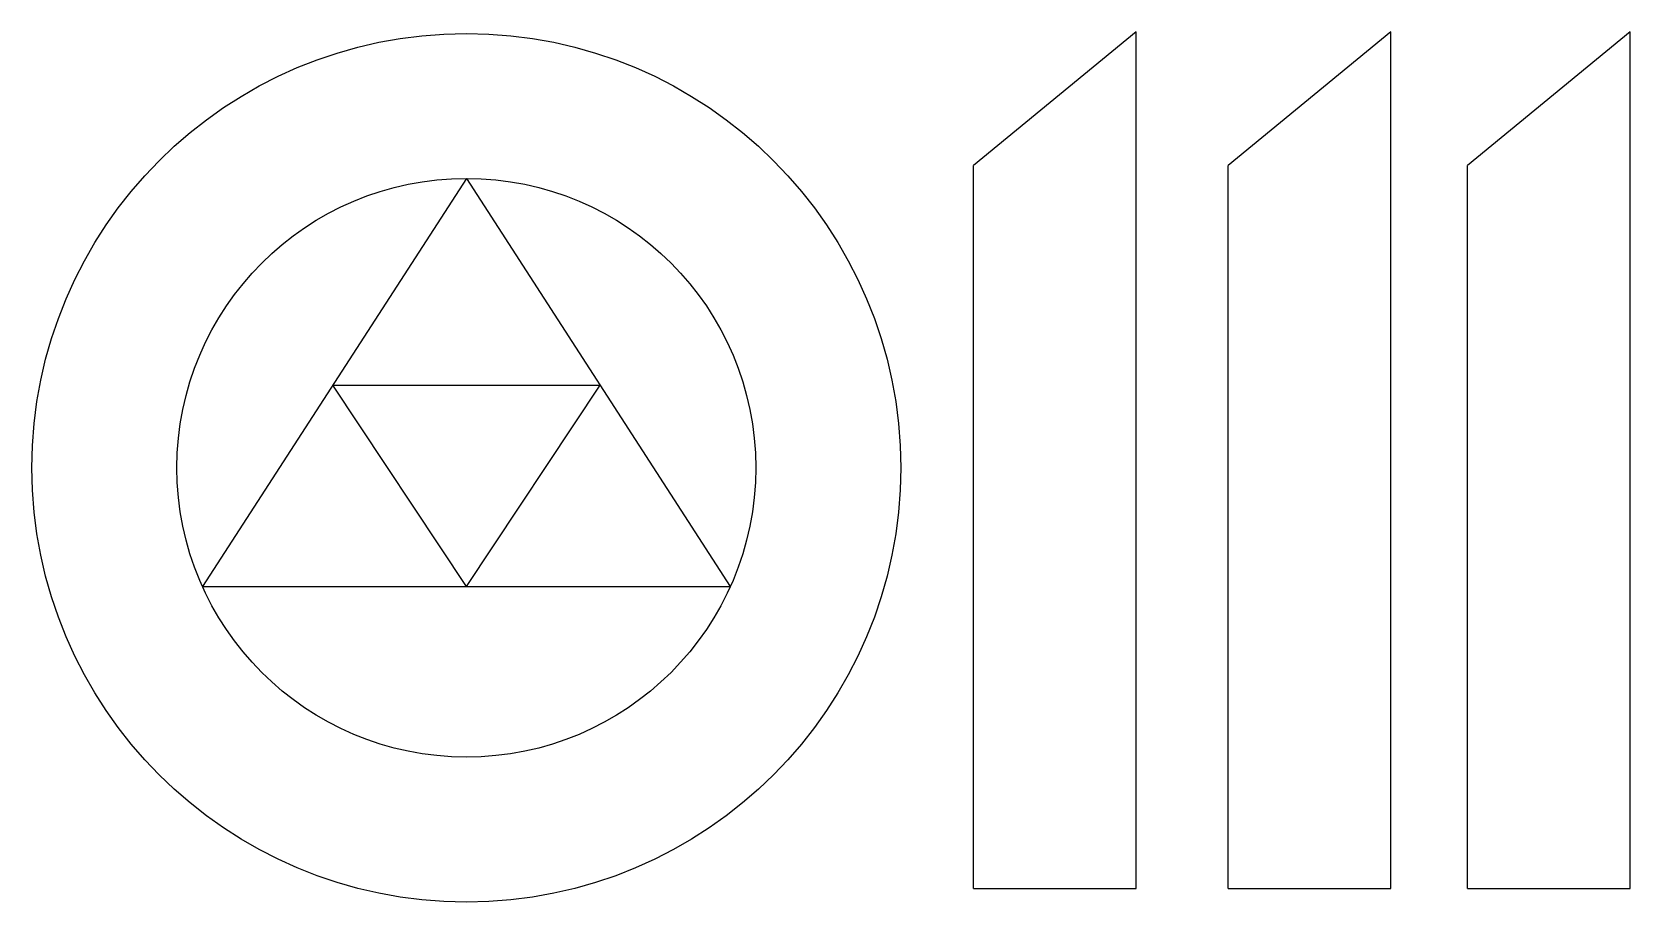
# Model space of a CAD drawing. Header units: centimetres. Extents: x 56783 to 57745, y 15612 to 15912.
# Drawn here: x 56947.44 to 56954.32, y 15804.65 to 15808.39 of the extents above; entities that cross this region are included whole.
import ezdxf

# ---------------------------------------------------------------- set-up
doc = ezdxf.new("R2010")
doc.units = ezdxf.units.CM
doc.header["$MEASUREMENT"] = 0
doc.layers.add('Publicidades 3', color=2, linetype='Continuous')

msp = doc.modelspace()

# ---------------------------------------------------------------- linework, layer by layer
at = {"layer": 'Publicidades 3'}
for p, q in [((56952.1967, 15808.3905), (56951.4967, 15807.8157)), ((56952.1967, 15804.7037), (56952.1967, 15808.3905)), ((56953.2922, 15808.3905), (56952.5922, 15807.8157)), ((56953.2922, 15804.7037), (56953.2922, 15808.3905)), ((56954.3213, 15808.3905), (56953.6214, 15807.8157)), ((56954.3213, 15804.7037), (56954.3213, 15808.3905)), ((56949.3139, 15807.7602), (56948.1782, 15806.0037)), ((56949.3139, 15807.7602), (56950.4495, 15806.0037)), ((56951.4967, 15804.7037), (56951.4967, 15807.8157)), ((56952.5922, 15804.7037), (56952.5922, 15807.8157)), ((56953.6214, 15804.7037), (56953.6214, 15807.8157)), ((56948.7387, 15806.8707), (56949.889, 15806.8707)), ((56949.3139, 15806.0037), (56948.7387, 15806.8707)), ((56949.3139, 15806.0037), (56949.889, 15806.8707)), ((56948.1782, 15806.0037), (56950.4495, 15806.0037)), ((56951.4967, 15804.7037), (56952.1967, 15804.7037)), ((56952.5922, 15804.7037), (56953.2922, 15804.7037)), ((56953.6214, 15804.7037), (56954.3213, 15804.7037))]:
    msp.add_line(p, q, dxfattribs=at)
for radius in [1.8691, 1.2454]:
    msp.add_circle((56949.3139, 15806.5148), radius, dxfattribs=at)

doc.saveas('drawing.dxf')
